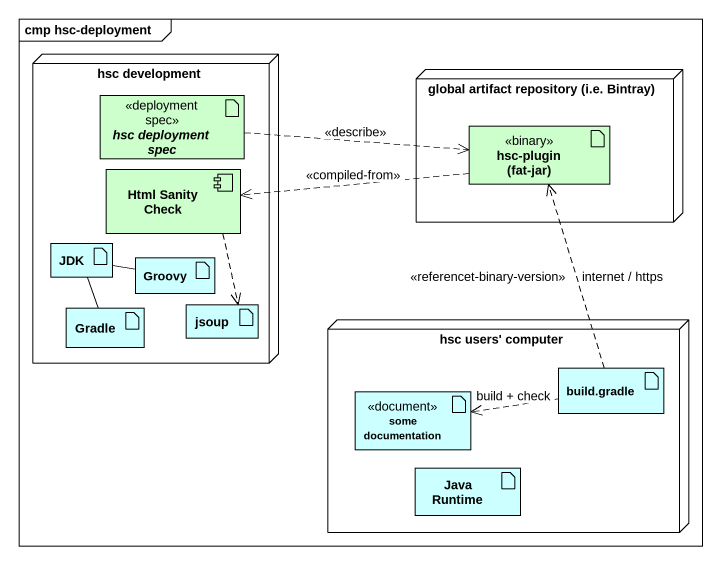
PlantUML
@startuml
mainframe cmp hsc-deployment
node "hsc development" as hsc_development {
  artifact "hsc deployment spec" as hsc_deployment_spec <<deployment spec>> #CCFFCC
  component "Html Sanity Check" as Html_Sanity_Check #CCFFCC
  artifact JDK #CCFFFF
  artifact Groovy #CCFFFF
  artifact Gradle #CCFFFF
  artifact jsoup #CCFFFF
}
node "global artifact repository (i.e. Bintray)" as global_artifact_repository {
  artifact "hsc-plugin (fat-jar)" as hsc_plugin_fat_jar <<binary>> #CCFFCC
}
node "hsc users' computer" as hsc_users_computer {
  artifact "some documentation" as some_documentation <<document>> #CCFFFF
  artifact "build.gradle" as build_gradle #CCFFFF
  artifact "Java Runtime" as Java_Runtime #CCFFFF
}
hsc_deployment_spec .right.> hsc_plugin_fat_jar : <<describe>>
hsc_plugin_fat_jar .left.> Html_Sanity_Check : <<compiled-from>>
Html_Sanity_Check ..> jsoup
Groovy -left- JDK
Gradle -up- JDK
build_gradle .up.> hsc_plugin_fat_jar : internet / https
build_gradle .up.> hsc_plugin_fat_jar : <<referencet-binary-version>>
build_gradle .left.> some_documentation : build + check
@enduml
